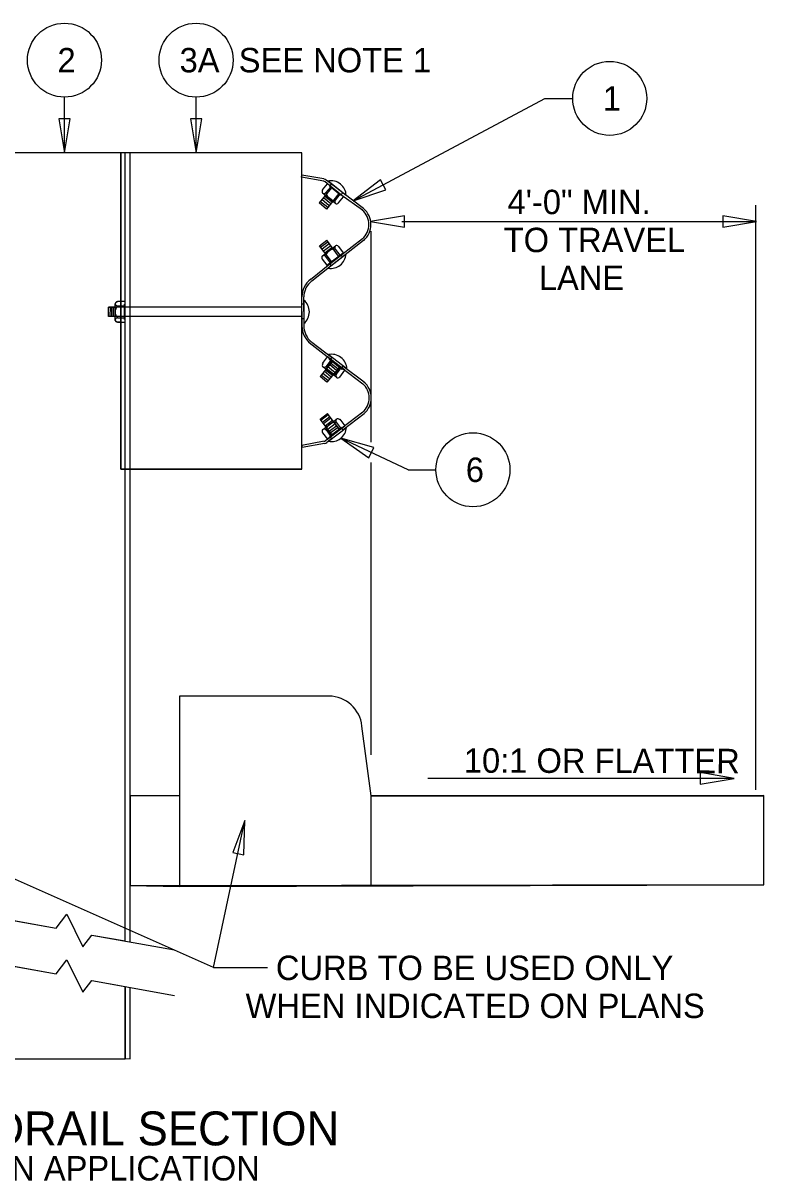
# Model space of a CAD drawing. Extents: x 1.4 to 73.8, y 0.6 to 24.1.
# Drawn here: x 12.068 to 14.797, y 6.034 to 10.301 of the extents above; entities that cross this region are included whole.
import ezdxf

# ---------------------------------------------------------------- set-up
doc = ezdxf.new("R2010")
doc.units = 0
for name, color, linetype in [('SD_P_Dimension Lines', 7, 'Continuous'), ('SD_P_Dimension Text', 7, 'Continuous'), ('SD_P_Prop Object Lines', 7, 'Continuous'), ('SD_P_Shading', 7, 'Continuous'), ('SD_P_Subtitles', 7, 'Continuous'), ('SD_X_Exist Hidden Lines', 7, 'Continuous'), ('SD_X_Exist Object Lines', 7, 'Continuous')]:
    doc.layers.add(name, color=color, linetype=linetype)

msp = doc.modelspace()

# ---------------------------------------------------------------- linework, layer by layer
at = {"layer": 'SD_P_Dimension Lines'}
for p, q in [((12.22, 9.824), (12.22, 10.029)), ((12.705, 9.824), (12.705, 10.029)), ((13.284, 9.647), (13.99, 10.024)), ((13.99, 10.024), (14.093, 10.024)), ((12.199, 9.949), (12.22, 9.824)), ((12.241, 9.949), (12.199, 9.949)), ((12.22, 9.824), (12.241, 9.949)), ((12.684, 9.949), (12.705, 9.824)), ((12.726, 9.949), (12.684, 9.949)), ((12.705, 9.824), (12.726, 9.949)), ((13.384, 9.724), (13.284, 9.647)), ((13.404, 9.687), (13.384, 9.724)), ((13.284, 9.647), (13.404, 9.687)), ((14.7666, 9.63), (14.7666, 7.475)), ((13.473, 9.591), (13.348, 9.57)), ((13.348, 9.57), (13.473, 9.549)), ((13.4627, 9.57), (14.7703, 9.57)), ((13.473, 9.549), (13.473, 9.591)), ((14.7703, 9.57), (14.6453, 9.591)), ((14.6453, 9.591), (14.6453, 9.549)), ((14.6453, 9.549), (14.7703, 9.57)), ((13.3501, 8.757), (13.3501, 9.5349)), ((13.486, 8.655), (13.238, 8.771)), ((13.36, 8.737), (13.238, 8.771)), ((13.238, 8.771), (13.342, 8.699)), ((13.342, 8.699), (13.36, 8.737)), ((13.3501, 7.6046), (13.3501, 8.6814)), ((13.486, 8.655), (13.589, 8.655)), ((14.6876, 7.5175), (13.559, 7.5175)), ((14.6876, 7.5175), (14.5626, 7.5385)), ((14.5626, 7.5385), (14.5626, 7.4965)), ((14.5626, 7.4965), (14.6876, 7.5175)), ((12.7696, 6.82), (11.5493, 7.3623)), ((12.7696, 6.82), (12.8847, 7.3623)), ((12.8847, 7.3623), (12.84, 7.244)), ((12.8805, 7.2353), (12.8847, 7.3623)), ((12.84, 7.244), (12.8805, 7.2353)), ((12.7696, 6.82), (12.9676, 6.82))]:
    msp.add_line(p, q, dxfattribs=at)
for centre in [(12.22, 10.165), (12.705, 10.165), (14.229, 10.024), (13.725, 8.655)]:
    msp.add_circle(centre, 0.1364, dxfattribs=at)
at = {"layer": 'SD_P_Prop Object Lines'}
for p, q in [((13.094, 9.824), (12.428, 9.824)), ((12.428, 8.657), (12.428, 9.824)), ((13.094, 8.657), (13.094, 9.824)), ((13.094, 8.657), (12.428, 8.657)), ((13.1951, 7.821), (12.6441, 7.821)), ((12.6441, 7.821), (12.6441, 7.119)), ((13.3501, 7.453), (13.3161, 7.71)), ((12.6441, 7.453), (12.462, 7.453)), ((13.3501, 7.1258), (13.3501, 7.453)), ((13.3501, 7.453), (14.7968, 7.453)), ((14.7968, 7.1267), (14.7968, 7.453)), ((12.462, 7.123), (14.7968, 7.1267))]:
    msp.add_line(p, q, dxfattribs=at)
msp.add_arc((13.1928, 7.6972), 0.1238, 6.0605, 88.9355, dxfattribs=at)
at = {"layer": 'SD_P_Shading'}
for p, q in [((11.99, 6.833), (12.189, 6.797)), ((12.189, 6.797), (12.229, 6.849)), ((12.229, 6.849), (12.288, 6.729)), ((12.288, 6.729), (12.321, 6.772)), ((12.321, 6.772), (12.444, 6.75)), ((12.444, 6.75), (12.444, 6.482)), ((12.444, 6.482), (11.99, 6.482))]:
    msp.add_line(p, q, dxfattribs=at)
for points in [[(11.99, 7.001), (12.189, 6.965), (12.229, 7.017), (12.288, 6.897), (12.321, 6.94), (12.444, 6.918), (12.444, 8.657), (12.428, 8.657), (12.428, 9.199), (12.416, 9.199), (12.41, 9.202), (12.407, 9.207), (12.407, 9.22), (12.382, 9.22), (12.382, 9.254), (12.407, 9.254), (12.407, 9.267), (12.409, 9.272), (12.416, 9.276), (12.428, 9.276), (12.428, 9.824), (12.006, 9.823)], [(13.1951, 7.821), (12.6441, 7.821), (12.6441, 7.453), (12.462, 7.453), (12.462, 7.123), (12.644, 7.119), (14.7968, 7.1254), (14.7968, 7.4544)], [(14.7968, 7.4544), (13.3501, 7.453), (13.3159, 7.7103)]]:
    msp.add_lwpolyline(points, dxfattribs=at)
msp.add_lwpolyline([(12.428, 8.657), (13.094, 8.657), (13.094, 9.824), (12.428, 9.824)], close=True, dxfattribs=at)
msp.add_arc((13.1928, 7.6972), 0.1238, 6.0605, 88.9355, dxfattribs=at)
at = {"layer": 'SD_X_Exist Hidden Lines'}
for p, q in [((12.444, 8.657), (12.444, 9.824)), ((12.462, 8.657), (12.462, 9.824)), ((12.428, 9.276), (12.444, 9.276)), ((12.441, 9.209), (12.441, 9.266)), ((12.444, 9.199), (12.444, 9.276)), ((13.094, 9.254), (12.407, 9.254)), ((13.094, 9.22), (12.407, 9.22)), ((12.428, 9.259), (12.444, 9.259)), ((12.428, 9.215), (12.444, 9.215)), ((12.428, 9.199), (12.444, 9.199)), ((12.441, 9.209), (12.444, 9.209))]:
    msp.add_line(p, q, dxfattribs=at)
at = {"layer": 'SD_X_Exist Object Lines'}
for p, q in [((12.462, 9.824), (11.972, 9.823)), ((13.093, 9.734), (13.094, 9.741)), ((13.175, 9.719), (13.093, 9.734)), ((13.176, 9.727), (13.094, 9.741)), ((13.204, 9.694), (13.159, 9.639)), ((13.171, 9.687), (13.189, 9.709)), ((13.197, 9.703), (13.18, 9.717)), ((13.204, 9.696), (13.182, 9.667)), ((13.183, 9.677), (13.202, 9.698)), ((13.202, 9.71), (13.184, 9.723)), ((13.248, 9.661), (13.189, 9.709)), ((13.258, 9.666), (13.191, 9.719)), ((13.258, 9.666), (13.192, 9.718)), ((13.204, 9.709), (13.197, 9.7)), ((13.237, 9.667), (13.197, 9.7)), ((13.195, 9.628), (13.168, 9.651)), ((13.219, 9.637), (13.171, 9.675)), ((13.201, 9.635), (13.174, 9.657)), ((13.206, 9.642), (13.179, 9.663)), ((13.209, 9.646), (13.182, 9.667)), ((13.231, 9.673), (13.185, 9.616)), ((13.232, 9.674), (13.209, 9.645)), ((13.218, 9.649), (13.236, 9.671)), ((13.23, 9.639), (13.248, 9.661)), ((13.245, 9.676), (13.237, 9.667)), ((13.318, 9.612), (13.238, 9.668)), ((13.322, 9.618), (13.245, 9.676)), ((13.185, 9.616), (13.159, 9.639)), ((13.19, 9.622), (13.163, 9.643)), ((13.16, 9.481), (13.187, 9.502)), ((13.204, 9.423), (13.16, 9.481)), ((13.163, 9.476), (13.191, 9.497)), ((13.169, 9.469), (13.196, 9.49)), ((13.17, 9.443), (13.218, 9.48)), ((13.174, 9.462), (13.201, 9.482)), ((13.179, 9.455), (13.206, 9.476)), ((13.23, 9.443), (13.187, 9.502)), ((13.23, 9.478), (13.247, 9.455)), ((13.242, 9.448), (13.318, 9.507)), ((13.254, 9.448), (13.322, 9.501)), ((13.169, 9.432), (13.187, 9.409)), ((13.182, 9.441), (13.199, 9.418)), ((13.187, 9.409), (13.247, 9.455)), ((13.19, 9.398), (13.257, 9.45)), ((13.19, 9.398), (13.254, 9.448)), ((13.196, 9.417), (13.238, 9.449)), ((13.198, 9.414), (13.242, 9.448)), ((13.217, 9.468), (13.234, 9.446)), ((13.245, 9.44), (13.238, 9.449)), ((13.127, 9.357), (13.198, 9.414)), ((13.131, 9.351), (13.203, 9.408)), ((13.203, 9.408), (13.196, 9.417)), ((12.407, 9.207), (12.407, 9.267)), ((12.416, 9.276), (12.428, 9.276)), ((12.441, 9.266), (12.444, 9.266)), ((13.102, 9.265), (13.094, 9.265)), ((13.095, 9.239), (13.095, 9.292)), ((13.102, 9.239), (13.102, 9.292)), ((13.102, 9.28), (13.102, 9.194)), ((12.382, 9.22), (12.382, 9.254)), ((12.407, 9.254), (12.382, 9.254)), ((12.407, 9.22), (12.382, 9.22)), ((12.388, 9.22), (12.389, 9.254)), ((12.394, 9.22), (12.395, 9.254)), ((12.401, 9.22), (12.401, 9.254)), ((12.416, 9.259), (12.428, 9.259)), ((12.444, 9.218), (12.444, 9.254)), ((12.444, 9.218), (12.444, 9.254)), ((13.095, 9.239), (13.095, 9.183)), ((13.102, 9.239), (13.102, 9.185)), ((12.416, 9.215), (12.428, 9.215)), ((12.416, 9.199), (12.428, 9.199)), ((13.102, 9.211), (13.094, 9.211)), ((13.121, 9.124), (13.199, 9.064)), ((13.131, 9.126), (13.204, 9.07)), ((13.207, 9.055), (13.162, 8.999)), ((13.171, 9.047), (13.189, 9.071)), ((13.205, 9.054), (13.183, 9.026)), ((13.185, 9.036), (13.203, 9.059)), ((13.253, 9.022), (13.189, 9.071)), ((13.26, 9.027), (13.192, 9.08)), ((13.196, 9.061), (13.197, 9.064)), ((13.242, 9.025), (13.196, 9.061)), ((13.197, 9.045), (13.202, 9.051)), ((13.206, 9.069), (13.199, 9.061)), ((13.199, 9.064), (13.242, 9.031)), ((13.24, 9.028), (13.199, 9.061)), ((13.197, 8.99), (13.171, 9.011)), ((13.223, 8.995), (13.172, 9.035)), ((13.203, 8.996), (13.177, 9.018)), ((13.208, 9.002), (13.181, 9.023)), ((13.211, 9.007), (13.184, 9.028)), ((13.233, 9.033), (13.187, 8.978)), ((13.217, 9.013), (13.19, 9.035)), ((13.223, 9.02), (13.196, 9.043)), ((13.228, 9.026), (13.201, 9.047)), ((13.234, 9.032), (13.212, 9.004)), ((13.222, 9.008), (13.24, 9.031)), ((13.235, 8.997), (13.253, 9.022)), ((13.247, 9.037), (13.24, 9.028)), ((13.242, 9.031), (13.247, 9.037)), ((13.242, 9.031), (13.319, 8.972)), ((13.242, 9.025), (13.244, 9.028)), ((13.247, 9.037), (13.324, 8.979)), ((13.187, 8.978), (13.162, 8.999)), ((13.191, 8.983), (13.166, 9.004)), ((13.162, 8.842), (13.189, 8.863)), ((13.205, 8.785), (13.162, 8.842)), ((13.165, 8.838), (13.192, 8.859)), ((13.171, 8.83), (13.198, 8.851)), ((13.172, 8.804), (13.222, 8.842)), ((13.174, 8.826), (13.201, 8.846)), ((13.181, 8.817), (13.208, 8.838)), ((13.232, 8.805), (13.189, 8.863)), ((13.235, 8.841), (13.253, 8.817)), ((13.319, 8.867), (13.242, 8.808)), ((13.324, 8.861), (13.247, 8.802)), ((13.204, 8.783), (13.183, 8.812)), ((13.184, 8.812), (13.211, 8.833)), ((13.184, 8.802), (13.202, 8.778)), ((13.189, 8.768), (13.253, 8.817)), ((13.19, 8.805), (13.217, 8.826)), ((13.193, 8.76), (13.259, 8.811)), ((13.195, 8.797), (13.223, 8.818)), ((13.196, 8.777), (13.243, 8.812)), ((13.198, 8.779), (13.24, 8.811)), ((13.199, 8.791), (13.228, 8.812)), ((13.233, 8.805), (13.211, 8.834)), ((13.221, 8.83), (13.239, 8.806)), ((13.247, 8.802), (13.24, 8.811)), ((13.243, 8.812), (13.244, 8.81)), ((13.177, 8.76), (13.094, 8.745)), ((13.178, 8.752), (13.096, 8.737)), ((13.171, 8.791), (13.189, 8.768)), ((13.2, 8.776), (13.182, 8.762)), ((13.204, 8.769), (13.187, 8.755)), ((13.196, 8.777), (13.198, 8.774)), ((13.205, 8.77), (13.198, 8.779)), ((13.094, 8.745), (13.096, 8.737)), ((12.444, 6.918), (12.444, 8.657)), ((12.462, 6.914), (12.462, 8.657)), ((11.867, 7.024), (12.189, 6.965)), ((12.321, 6.94), (12.625, 6.885)), ((11.867, 6.856), (12.189, 6.797)), ((12.321, 6.772), (12.625, 6.717)), ((12.444, 6.482), (12.444, 6.75)), ((12.462, 6.482), (12.462, 6.746)), ((12.462, 6.483), (11.972, 6.482))]:
    msp.add_line(p, q, dxfattribs=at)
for points in [[(12.189, 6.965), (12.229, 7.017), (12.288, 6.897), (12.321, 6.94)], [(12.189, 6.797), (12.229, 6.849), (12.288, 6.729), (12.321, 6.772)]]:
    msp.add_lwpolyline(points, dxfattribs=at)
for centre, radius, start, end in [((13.168, 9.6984), 0.022, 55.4106, 73.0085), ((13.168, 9.6984), 0.0296, 55.4106, 73.0085), ((13.202, 9.6646), 0.0558, 1.6779, 101.8555), ((13.2736, 9.5603), 0.0677, 359.343, 49.9606), ((13.2736, 9.5603), 0.0753, 359.343, 49.9606), ((13.2736, 9.5581), 0.0677, 310.4187, 1.0363), ((13.2736, 9.5581), 0.0753, 310.4187, 1.0363), ((13.2015, 9.4532), 0.0558, 259.9252, 356.8462), ((13.176, 9.2925), 0.081, 127.1152, 180), ((13.176, 9.2925), 0.074, 127.1152, 180), ((13.0664, 9.2373), 0.0558, 309.6445, 50.3555), ((13.176, 9.1846), 0.081, 180, 232.1071), ((13.176, 9.1846), 0.074, 180, 232.1071), ((13.2045, 9.0251), 0.0558, 1.7904, 102.5775), ((13.2748, 8.921), 0.0677, 359.1763, 49.794), ((13.2748, 8.921), 0.0753, 359.1763, 49.794), ((13.2748, 8.9188), 0.0677, 310.252, 0.8697), ((13.2748, 8.9188), 0.0753, 310.252, 0.8697), ((13.2035, 8.8147), 0.0558, 259.0828, 356.3057), ((13.1697, 8.7802), 0.022, 287.2042, 304.802), ((13.1697, 8.7802), 0.0296, 287.2042, 304.802)]:
    msp.add_arc(centre, radius, start, end, dxfattribs=at)
for centre, major_axis, start_param, end_param in [((13.1786, 9.6837), (-0.0072, -0.00892), 4.932141, 7.63423), ((13.2322, 9.7023), (-0.0374, -0.0463), 5.727189, 6.839181), ((13.2253, 9.646), (-0.0072, -0.00892), 4.932141, 7.63423), ((13.2252, 9.4711), (-0.00695, 0.00912), 4.932141, 7.63423), ((13.1774, 9.4346), (-0.00695, 0.00912), 4.932141, 7.63423), ((13.2304, 9.4146), (-0.0361, 0.0473), 5.727189, 6.839181), ((12.4184, 9.2671), (-0.0116, 0), 4.932141, 7.63423), ((12.4669, 9.2368), (-0.0601, 0), 5.727189, 6.839181), ((12.4184, 9.2072), (-0.0116, 0), 4.932141, 7.63423), ((13.18, 9.0435), (-0.0074, -0.00968), 4.932141, 7.63423), ((13.2363, 9.0647), (-0.0384, -0.0502), 5.727189, 6.839181), ((13.23, 9.0052), (-0.0074, -0.00968), 4.932141, 7.63423), ((13.2294, 8.8325), (-0.00739, 0.00968), 4.932141, 7.63423), ((13.1793, 8.7943), (-0.00739, 0.00968), 4.932141, 7.63423), ((13.235, 8.7726), (-0.0384, 0.0503), 5.727189, 6.839181)]:
    msp.add_ellipse(centre, major_axis=major_axis, ratio=0.7047, start_param=start_param, end_param=end_param, dxfattribs=at)

# ---------------------------------------------------------------- texts
at = {"layer": 'SD_P_Dimension Text'}
for s, p in [('2', (12.1943, 10.12)), ('3A', (12.6442, 10.12)), ('SEE NOTE 1', (12.862, 10.12)), ('1', (14.2036, 9.979)), ('4\'-0" MIN.', (13.8525, 9.5973)), ('TO TRAVEL', (13.8383, 9.4573)), ('LANE', (13.9679, 9.3173)), ('6', (13.6987, 8.61)), ('CURB TO BE USED ONLY', (12.9989, 6.7739)), ('WHEN INDICATED ON PLANS', (12.8873, 6.6339)), ('MEDIAN APPLICATION', (11.6424, 6.035))]:
    msp.add_text(s, height=0.09, dxfattribs=at).set_placement(p)
msp.add_text('10:1 OR FLATTER', height=0.09, rotation=359.8843, dxfattribs=at).set_placement((13.6914, 7.5383))
at = {"layer": 'SD_P_Subtitles'}
msp.add_text('GUARDRAIL SECTION', height=0.125, dxfattribs=at).set_placement((11.4676, 6.1645))

doc.saveas('drawing.dxf')
